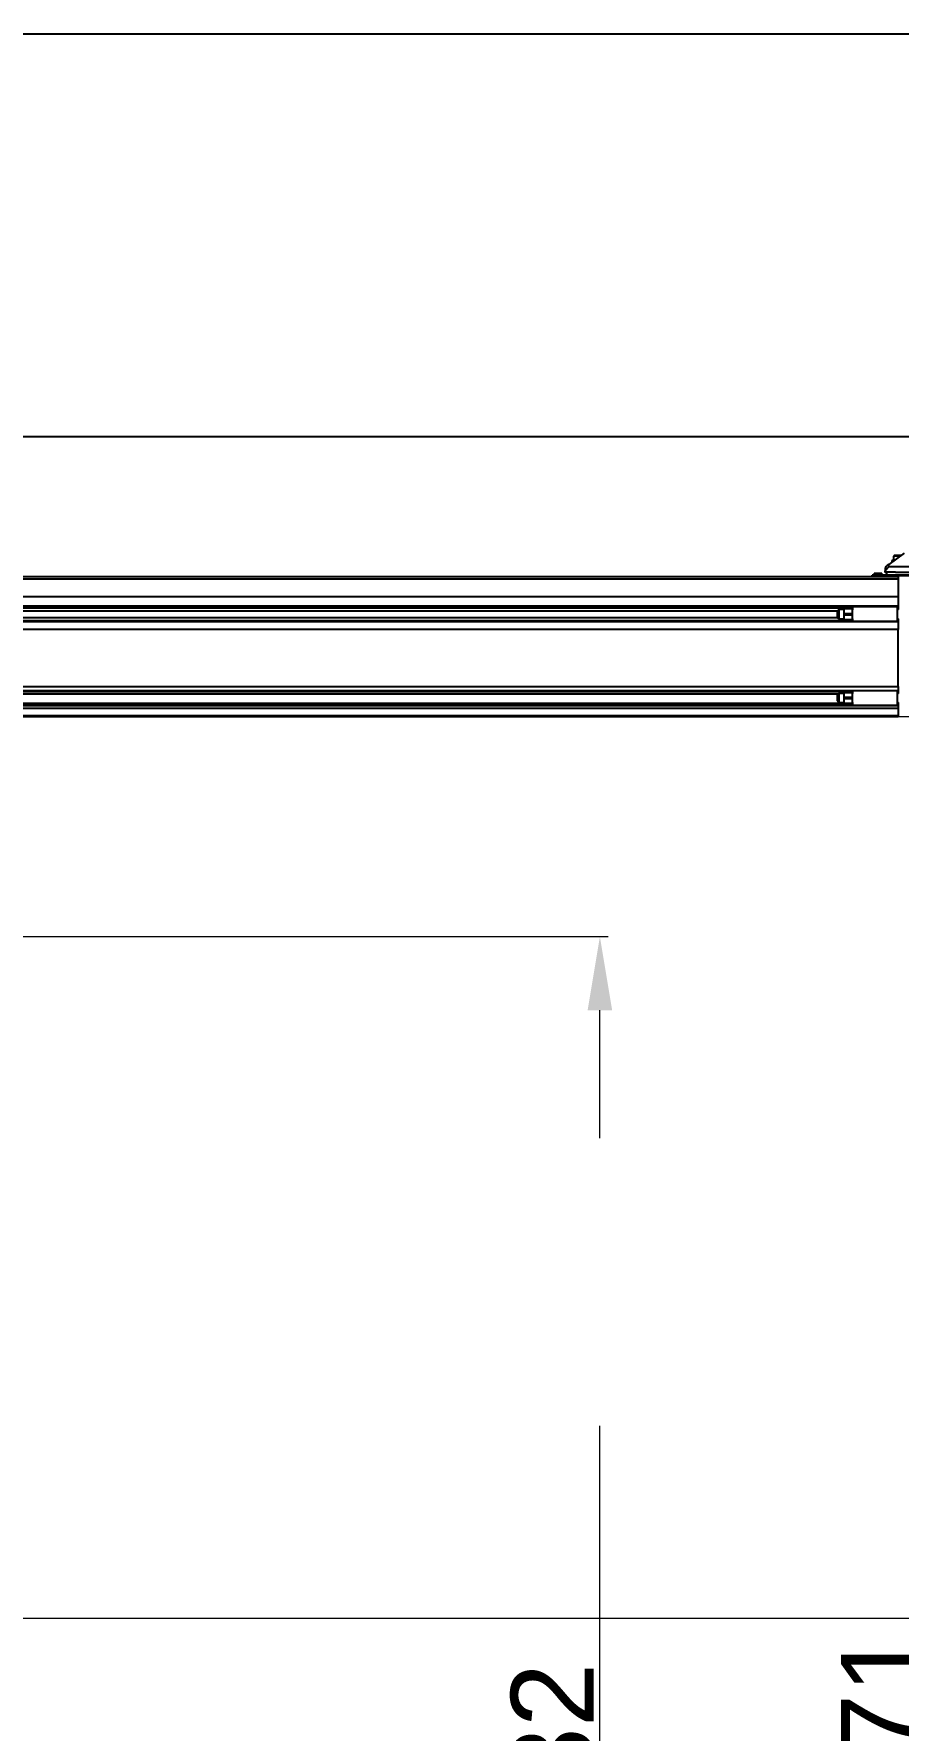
# Model space of a CAD drawing. Header units: centimetres. Extents: x 470464 to 524273, y 49611 to 59074.
# Drawn here: x 508734.1 to 508884.4, y 50392.1 to 50687.1 of the extents above; entities that cross this region are included whole.
import ezdxf

# ---------------------------------------------------------------- set-up
doc = ezdxf.new("R2010")
doc.units = ezdxf.units.CM
doc.header["$MEASUREMENT"] = 0
doc.layers.add('A-ANNO-REVC-01', color=1, linetype='Continuous', lineweight=15, true_color=0xff0000, plot=False)
doc.layers.add('S-COLS-STEL', color=3, linetype='Continuous', lineweight=9)
doc.layers.add('vinç', color=7, linetype='Continuous')
doc.styles.add('BARIŞ BABUR-3', font='arial.ttf')
doc.styles.add('TS-FREA-GENL', font='calibri.ttf', dxfattribs={"width": 0.7})
doc.dimstyles.new('AAA_A4 BVS STANDART', dxfattribs={"dimscale": 12, "dimtxt": 1.8, "dimasz": 1.6, "dimexe": 0.18, "dimexo": 0.0625, "dimgap": 0.09, "dimtad": 1, "dimtoh": 1, "dimdec": 0, "dimzin": 9, "dimdsep": 46, "dimtxsty": 'BARIŞ BABUR-3', "dimcen": 0.09, "dimclrd": 1, "dimclre": 1, "dimclrt": 2, "dimadec": 0, "dimazin": 0, "dimtfac": 1, "dimtdec": 0, "dimtofl": 0, "dimtmove": 0, "dimatfit": 3, "dimfxl": 1, "dimtolj": 1, "dimtzin": 0, "dimlwd": 9, "dimlwe": 9, "dimarcsym": 0})

# ---------------------------------------------------------------- blocks, each defined once
blk = doc.blocks.new('*D116')
at = {"layer": 'A-ANNO-REVC-01', "color": 1, "lineweight": 9, "transparency": 16777216}
for p, q in [((428250.42, 68828.76), (428250.42, 68630.15)), ((429100.42, 68828.76), (429100.42, 68630.15)), ((429087.62, 68631.59), (428263.22, 68631.59))]:
    blk.add_line(p, q, dxfattribs=at)
at = {"layer": 'A-ANNO-REVC-01', "color": 1, "transparency": 16777216}
for points in [[(428263.22, 68633.72), (428263.22, 68629.46), (428250.42, 68631.59)], [(429087.62, 68633.72), (429087.62, 68629.46), (429100.42, 68631.59)]]:
    blk.add_solid(points, dxfattribs=at)
at = {"layer": 'Defpoints', "color": 0, "transparency": 16777216}
for p in [(428250.42, 68829.26), (429100.42, 68829.26), (428250.42, 68631.59)]:
    blk.add_point(p, dxfattribs=at)
at = {"layer": 'A-ANNO-REVC-01', "color": 2, "transparency": 16777216, "insert": (428675.42, 68639.75), "char_height": 14.4, "attachment_point": 5, "style": 'BARIŞ BABUR-3'}
blk.add_mtext('\\A1;RAY AKSI : 850', dxfattribs=at)
blk = doc.blocks.new('*D119')
at = {"layer": 'A-ANNO-REVC-01', "color": 1, "lineweight": 9, "transparency": 16777216}
for p, q in [((428675.92, 68750.16), (428850, 68750.16)), ((428848.56, 68330.96), (428848.56, 68737.36)), ((428801.6, 68318.16), (428850, 68318.16))]:
    blk.add_line(p, q, dxfattribs=at)
at = {"layer": 'A-ANNO-REVC-01', "color": 1, "transparency": 16777216}
for points in [[(428846.43, 68737.36), (428850.69, 68737.36), (428848.56, 68750.16)], [(428846.43, 68330.96), (428850.69, 68330.96), (428848.56, 68318.16)]]:
    blk.add_solid(points, dxfattribs=at)
at = {"layer": 'Defpoints', "color": 0, "transparency": 16777216}
for p in [(428675.42, 68750.16), (428848.56, 68750.16), (428801.1, 68318.16)]:
    blk.add_point(p, dxfattribs=at)
at = {"layer": 'A-ANNO-REVC-01', "color": 2, "transparency": 16777216, "insert": (428840.39, 68542.78), "char_height": 14.4, "attachment_point": 5, "rotation": 90, "style": 'BARIŞ BABUR-3'}
blk.add_mtext('\\A1;KANCA ALTI: 432', dxfattribs=at)
blk = doc.blocks.new('*D120')
at = {"layer": 'A-ANNO-REVC-01', "color": 1, "lineweight": 9, "transparency": 16777216}
for p, q in [((428874.84, 68788.46), (428908.72, 68788.46)), ((428907.28, 68329.96), (428907.28, 68775.66)), ((428880.38, 68317.16), (428908.72, 68317.16))]:
    blk.add_line(p, q, dxfattribs=at)
at = {"layer": 'A-ANNO-REVC-01', "color": 1, "transparency": 16777216}
for points in [[(428905.14, 68775.66), (428909.41, 68775.66), (428907.28, 68788.46)], [(428905.14, 68329.96), (428909.41, 68329.96), (428907.28, 68317.16)]]:
    blk.add_solid(points, dxfattribs=at)
at = {"layer": 'Defpoints', "color": 0, "transparency": 16777216}
for p in [(428874.34, 68788.46), (428907.28, 68788.46), (428879.88, 68317.16)]:
    blk.add_point(p, dxfattribs=at)
at = {"layer": 'A-ANNO-REVC-01', "color": 2, "transparency": 16777216, "insert": (428897.79, 68547.47), "char_height": 14.4, "attachment_point": 5, "rotation": 90, "style": 'BARIŞ BABUR-3'}
blk.add_mtext('\\A1;KÖPRÜ ALTI: 471', dxfattribs=at)
blk = doc.blocks.new('dytjtyjtydhrshtjy')
at = {"color": 2, "linetype": 'Continuous', "lineweight": 25}
for p, q in [((427790.46, 68786.83), (427787.79, 68784.9)), ((427788.34, 68785.56), (427788.34, 68785.3)), ((427788.7, 68785.56), (427788.34, 68785.56)), ((427788.72, 68786.44), (427788.62, 68786.34)), ((427788.62, 68786.34), (427788.62, 68785.56)), ((427789.42, 68786.34), (427788.62, 68786.34)), ((427789.92, 68786.44), (427788.72, 68786.44)), ((427789.41, 68782.76), (427159.02, 68782.76)), ((427789.41, 68782.33), (427159.02, 68782.33)), ((427787.02, 68783.05), (427784.92, 68783.05)), ((427784.92, 68783.04), (427784.92, 68783.05)), ((427784.92, 68783.04), (427793.92, 68783.04)), ((427784.92, 68782.99), (427784.92, 68783.04)), ((427784.92, 68782.99), (427793.92, 68782.99)), ((427784.92, 68782.76), (427784.92, 68782.99)), ((427785.27, 68783.05), (427785.27, 68783.29)), ((427785.92, 68783.29), (427785.27, 68783.29)), ((427785.92, 68783.05), (427785.92, 68783.29)), ((427786.57, 68783.29), (427785.92, 68783.29)), ((427786.57, 68783.29), (427786.57, 68783.05)), ((427791.82, 68783.05), (427787.02, 68783.05)), ((427791.82, 68783.05), (427787.02, 68783.05)), ((427787.02, 68783.05), (427787.02, 68783.05)), ((427787.15, 68784.05), (427787.15, 68783.6)), ((427787.18, 68783.56), (427787.42, 68783.56)), ((427787.42, 68783.56), (427787.42, 68783.05)), ((427788.97, 68783.56), (427787.42, 68783.56)), ((427787.79, 68784.46), (427787.79, 68784.9)), ((427842.16, 68784.46), (427787.79, 68784.46)), ((427788.97, 68783.56), (427842.42, 68783.56)), ((427789.41, 68782.86), (427789.42, 68782.86)), ((427789.41, 68782.76), (427789.41, 68782.86)), ((427789.41, 68782.76), (427789.41, 68782.33)), ((427789.41, 68782.33), (427789.41, 68779.28)), ((427789.41, 68779.28), (427159.02, 68779.28)), ((427789.41, 68779.28), (427789.41, 68777.61)), ((427789.41, 68777.61), (427159.02, 68777.61)), ((427159.02, 68777.35), (427780.02, 68777.35)), ((427778.82, 68776.75), (427159.02, 68776.75)), ((427779.12, 68777.05), (427778.82, 68776.75)), ((427778.82, 68776.75), (427778.82, 68775.75)), ((427779.12, 68777.05), (427779.12, 68775.45)), ((427780.02, 68777.05), (427779.12, 68777.05)), ((427780.02, 68777.45), (427780.02, 68777.22)), ((427781.52, 68777.45), (427780.02, 68777.45)), ((427780.02, 68777.22), (427781.52, 68777.22)), ((427780.02, 68776.37), (427780.02, 68777.22)), ((427780.02, 68776.05), (427780.02, 68776.37)), ((427780.02, 68776.37), (427781.52, 68776.37)), ((427781.52, 68777.5), (427781.52, 68777.61)), ((427781.52, 68777.5), (427781.52, 68777.01)), ((427789.32, 68777.5), (427781.52, 68777.5)), ((427781.52, 68776.37), (427781.52, 68777.01)), ((427781.52, 68776.05), (427781.52, 68776.37)), ((427789.32, 68777.61), (427789.32, 68777.5)), ((427789.32, 68775), (427789.32, 68777.5)), ((427789.32, 68777.35), (427789.41, 68777.35)), ((427789.52, 68777.05), (427789.32, 68777.05)), ((427789.41, 68777.61), (427789.41, 68777.35)), ((427789.41, 68777.35), (427789.41, 68777.05)), ((427159.02, 68775.66), (427778.91, 68775.66)), ((427780.02, 68775.06), (427159.02, 68775.06)), ((427789.41, 68774.91), (427159.02, 68774.91)), ((427789.41, 68773.57), (427159.02, 68773.57)), ((427778.82, 68775.75), (427779.12, 68775.45)), ((427779.12, 68775.45), (427780.02, 68775.45)), ((427781.52, 68776.05), (427780.02, 68776.05)), ((427780.02, 68775.26), (427780.02, 68776.05)), ((427781.52, 68775.26), (427780.02, 68775.26)), ((427780.02, 68775.26), (427780.02, 68775.05)), ((427780.02, 68775.05), (427781.52, 68775.05)), ((427781.52, 68775.45), (427781.52, 68776.05)), ((427781.52, 68775.45), (427781.52, 68775)), ((427781.52, 68775), (427789.32, 68775)), ((427789.32, 68775.45), (427789.52, 68775.45)), ((427789.41, 68775.06), (427789.32, 68775.06)), ((427789.41, 68775.45), (427789.41, 68775.06)), ((427789.41, 68775.06), (427789.41, 68774.91)), ((427789.41, 68774.91), (427789.41, 68773.57)), ((427789.41, 68763.64), (427789.41, 68773.57)), ((427159.02, 68763.64), (427789.41, 68763.64)), ((427159.02, 68762.96), (427789.41, 68762.96)), ((427159.02, 68762.77), (427780.02, 68762.77)), ((427778.99, 68762.33), (427159.02, 68762.33)), ((427779.12, 68762.45), (427778.82, 68762.15)), ((427778.82, 68762.15), (427778.82, 68761.15)), ((427779.12, 68762.45), (427779.12, 68760.85)), ((427780.02, 68762.45), (427779.12, 68762.45)), ((427780.02, 68762.85), (427780.02, 68762.64)), ((427781.52, 68762.85), (427780.02, 68762.85)), ((427780.02, 68762.64), (427781.52, 68762.64)), ((427780.02, 68761.83), (427780.02, 68762.64)), ((427780.02, 68761.83), (427781.52, 68761.83)), ((427780.02, 68761.5), (427780.02, 68761.83)), ((427781.52, 68762.9), (427781.52, 68762.94)), ((427781.52, 68762.9), (427781.52, 68762.44)), ((427789.32, 68762.9), (427781.52, 68762.9)), ((427781.52, 68761.83), (427781.52, 68762.44)), ((427781.52, 68761.5), (427781.52, 68761.83)), ((427789.32, 68762.94), (427789.32, 68762.9)), ((427789.32, 68760.4), (427789.32, 68762.9)), ((427789.32, 68762.77), (427789.41, 68762.77)), ((427789.52, 68762.45), (427789.32, 68762.45)), ((427789.41, 68763.64), (427789.41, 68762.96)), ((427789.41, 68762.96), (427789.41, 68762.77)), ((427789.41, 68762.77), (427789.41, 68762.45)), ((427159.02, 68760.75), (427780.02, 68760.75)), ((427780.02, 68760.48), (427159.02, 68760.48)), ((427789.41, 68760.29), (427159.02, 68760.29)), ((427789.41, 68759.81), (427159.02, 68759.81)), ((427778.82, 68761.15), (427779.12, 68760.85)), ((427779.12, 68760.85), (427780.02, 68760.85)), ((427781.52, 68761.5), (427780.02, 68761.5)), ((427780.02, 68760.68), (427780.02, 68761.5)), ((427781.52, 68760.68), (427780.02, 68760.68)), ((427780.02, 68760.68), (427780.02, 68760.45)), ((427780.02, 68760.45), (427781.52, 68760.45)), ((427781.52, 68760.88), (427781.52, 68761.5)), ((427781.52, 68760.88), (427781.52, 68760.4)), ((427781.52, 68760.4), (427789.32, 68760.4)), ((427789.32, 68760.85), (427789.52, 68760.85)), ((427789.32, 68760.75), (427789.41, 68760.75)), ((427789.41, 68760.48), (427789.32, 68760.48)), ((427789.41, 68760.85), (427789.41, 68760.75)), ((427789.41, 68760.75), (427789.41, 68760.48)), ((427789.41, 68760.48), (427789.41, 68760.29)), ((427789.41, 68760.29), (427789.41, 68759.81)), ((427789.41, 68759.81), (427789.41, 68758.56)), ((427789.41, 68758.56), (427597.74, 68758.56)), ((427597.75, 68758.46), (427789.41, 68758.46)), ((427789.41, 68758.56), (427789.41, 68758.46))]:
    blk.add_line(p, q, dxfattribs=at)
blk.add_ellipse((427789.85, 68784.9), major_axis=(-2.68, -0.91), ratio=0.322877, start_param=5.471488, end_param=6.082361, dxfattribs=at)
for points, knots in [([(427787.18, 68783.56), (427787.16, 68783.56), (427787.15, 68783.57), (427787.15, 68783.61), (427787.15, 68783.63), (427787.17, 68783.69), (427787.18, 68783.72), (427787.22, 68783.79), (427787.24, 68783.84), (427787.33, 68783.96), (427787.4, 68784.06), (427787.53, 68784.21), (427787.57, 68784.26), (427787.65, 68784.33), (427787.68, 68784.36), (427787.72, 68784.4), (427787.73, 68784.41), (427787.76, 68784.44), (427787.77, 68784.45), (427787.79, 68784.46)], [0, 0, 0, 0, 0.125, 0.125, 0.25, 0.25, 0.375, 0.375, 0.5, 0.5, 0.75, 0.75, 0.875, 0.875, 0.9375, 0.9375, 0.96875, 0.96875, 1, 1, 1, 1]), ([(427787.16, 68784.18), (427787.16, 68784.15), (427787.15, 68784.1), (427787.15, 68784.07), (427787.15, 68784.05)], [0, 0, 0, 0, 0.43185, 1, 1, 1, 1])]:
    blk.add_open_spline(points, degree=3, knots=knots, dxfattribs=at)
blk = doc.blocks.new('EAWREWFWEFWEGWR')
at = {"layer": 'vinç', "color": 4}
for p, q in [((428235.42, 68907.16), (429115.42, 68907.16)), ((428235.42, 68837.16), (429115.42, 68837.16))]:
    blk.add_line(p, q, dxfattribs=at)
at = {"layer": 'A-ANNO-REVC-01', "color": 6}
dim = blk.add_linear_dim(base=(428250.42, 68631.59), p1=(429100.42, 68829.26), p2=(428250.42, 68829.26), text='RAY AKSI : <>', dimstyle='AAA_A4 BVS STANDART', override={"dimscale": 8}, dxfattribs=at)
dim.commit()
dim.dimension.update_dxf_attribs({"geometry": '*D116', "text_midpoint": (428675.42, 68639.75)})
for base, p1, p2, text, picture, middle in [((428907.28, 68788.46), (428879.88, 68317.16), (428874.34, 68788.46), 'KÖPRÜ ALTI: <>', '*D120', (428907.28, 68547.47)), ((428848.56, 68750.16), (428801.1, 68318.16), (428675.42, 68750.16), 'KANCA ALTI: <>', '*D119', (428848.56, 68542.78))]:
    dim = blk.add_linear_dim(base=base, p1=p1, p2=p2, angle=90, text=text, dimstyle='AAA_A4 BVS STANDART', override={"dimscale": 8}, dxfattribs=at)
    dim.commit()
    dim.dimension.update_dxf_attribs({"geometry": picture, "text_midpoint": middle, "dimtype": 128})
at = {"layer": 'S-COLS-STEL', "color": 2, "insert": (428488, 68686.83), "char_height": 25, "width": 1441.5655, "attachment_point": 4, "style": 'TS-FREA-GENL', "bg_fill": 2}
blk.add_mtext('ÇKGKV 1,5 TON', dxfattribs=at)
at = {"layer": 'vinç', "color": 0}
blk.add_blockref('dytjtyjtydhrshtjy', (1111, 30), dxfattribs=at)

msp = doc.modelspace()

# ---------------------------------------------------------------- block references
at = {"layer": 'vinç', "color": 0}
msp.add_blockref('EAWREWFWEFWEGWR', (79983.99, -18220.05), dxfattribs=at)

doc.saveas('drawing.dxf')
